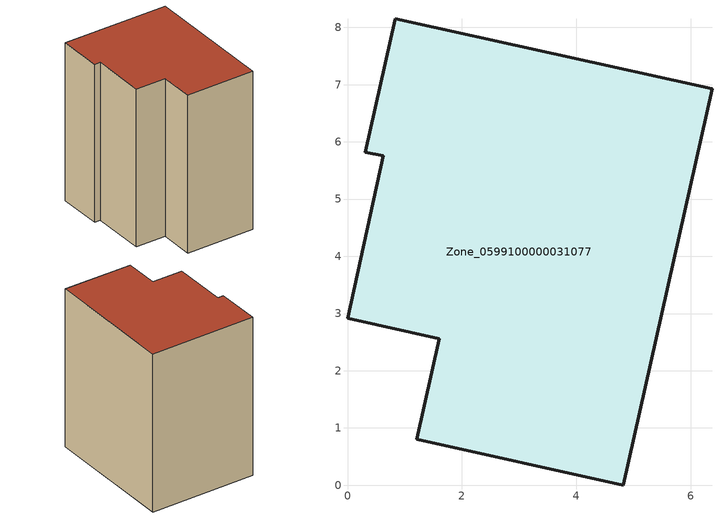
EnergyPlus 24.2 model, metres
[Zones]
Zone_0599100000031077
 floor ground (C_G): 6.37,6.93 4.82,0 1.21,0.8 1.6,2.56 0,2.92 0.63,5.76 0.31,5.82 0.83,8.15 z0
 wall outside (C_F): 4.82,0 6.37,6.93 0.83,8.15 0.31,5.82 0.63,5.76 0,2.92 1.6,2.56 1.21,0.8 4.82,0 z0:8.57
 roof outside (C_R): 1.21,0.8 4.82,0 6.37,6.93 0.83,8.15 0.31,5.82 0.63,5.76 0,2.92 1.6,2.56 z8.57
[BUILDING]
Pand.0599100000031077: North Axis=0; Terrain=City; Loads Convergence Tolerance Value=0.04; Temperature Convergence Tolerance Value=0.4; Solar Distribution=FullExterior; Maximum Number of Warmup Days=25; Minimum Number of Warmup Days=1
[Site:Location]
Rotterdam.The.Hague.AP_ZH_NLD Design_Conditions: Latitude=51.96; Longitude=4.45; Time Zone=1; Elevation=-4.5
[SITE:GROUNDTEMPERATURE:BUILDINGSURFACE]
18, 18, 18, 18, 18, 18, 18, 18, 18, 18, 18, 18
[MATERIAL] Thermal Absorptance=0.9; Solar Absorptance=0.7; Visible Absorptance=0.7
Name | Roughness | Thickness | Conductivity | Density | Specific Heat
G.TI.1975-1991 | MediumSmooth | 0.15 | 0.288461 | 540 | 1210
F.TI.1975-1991 | Rough | 0.3 | 0.230769 | 1920 | 840
R.TI.1975-1991 | MediumRough | 0.2 | 0.153846 | 1500 | 1000
[CONSTRUCTION]
C_G: G.TI.1975-1991
C_F: F.TI.1975-1991
C_R: R.TI.1975-1991
[ZONE]
Zone_0599100000031077: Type=1; Multiplier=1; Ceiling Height=Autocalculate; Volume=Autocalculate; Floor Area=autocalculate; Part of Total Floor Area=Yes
[ZONEINFILTRATION:DESIGNFLOWRATE]
Infil_Zone_0599100000031077: Zone or ZoneList or Space or SpaceList=Zone_0599100000031077; Schedule=AlwaysOn; Design Flow Rate Calculation Method=Flow/Area; Flow Rate per Floor Area=0.003; Constant Term Coefficient=1; Temperature Term Coefficient=0; Velocity Term Coefficient=0; Velocity Squared Term Coefficient=0
[HVACTEMPLATE:ZONE:IDEALLOADSAIRSYSTEM]
Zone_0599100000031077: Maximum Heating Supply Air Temperature=50; Minimum Cooling Supply Air Temperature=13; Maximum Heating Supply Air Humidity Ratio=0.0156; Minimum Cooling Supply Air Humidity Ratio=0.0077; Heating Limit=NoLimit; Cooling Limit=NoLimit; Dehumidification Control Type=ConstantSensibleHeatRatio; Cooling Sensible Heat Ratio=0.7; Dehumidification Setpoint=60; Humidification Control Type=None; Humidification Setpoint=30; Outdoor Air Method=None; Outdoor Air Flow Rate per Person=0.00944; Outdoor Air Flow Rate per Zone Floor Area=0; Outdoor Air Flow Rate per Zone=0; Demand Controlled Ventilation Type=None; Outdoor Air Economizer Type=NoEconomizer; Heat Recovery Type=None; Sensible Heat Recovery Effectiveness=0.7; Latent Heat Recovery Effectiveness=0.65
[ZONECONTROL:THERMOSTAT]
ThermostatControl_Zone_0599100000031077: Zone or ZoneList=Zone_0599100000031077; Control Type Schedule=DualSetpointControlType; Control 1=Thermostat_Zone_0599100000031077; Temperature Difference Between Cutout And Setpoint=0
[THERMOSTATSETPOINT:DUALSETPOINT]
Thermostat_Zone_0599100000031077: Heating Setpoint Temperature Schedule=HeatingSetpoint_Zone_0599100000031077; Cooling Setpoint Temperature Schedule=CoolingSetpoint_Zone_0599100000031077
[SCHEDULE:COMPACT]
HeatingSetpoint_Zone_0599100000031077: Through: 12/31, For: AllDays, Until: 24:00, 21
CoolingSetpoint_Zone_0599100000031077: Through: 12/31, For: AllDays, Until: 24:00, 24
DualSetpointControlType: Through: 12/31, For: AllDays, Until: 24:00, 4
AlwaysOn: Through: 12/31, For: AllDays, Until: 24:00, 1
